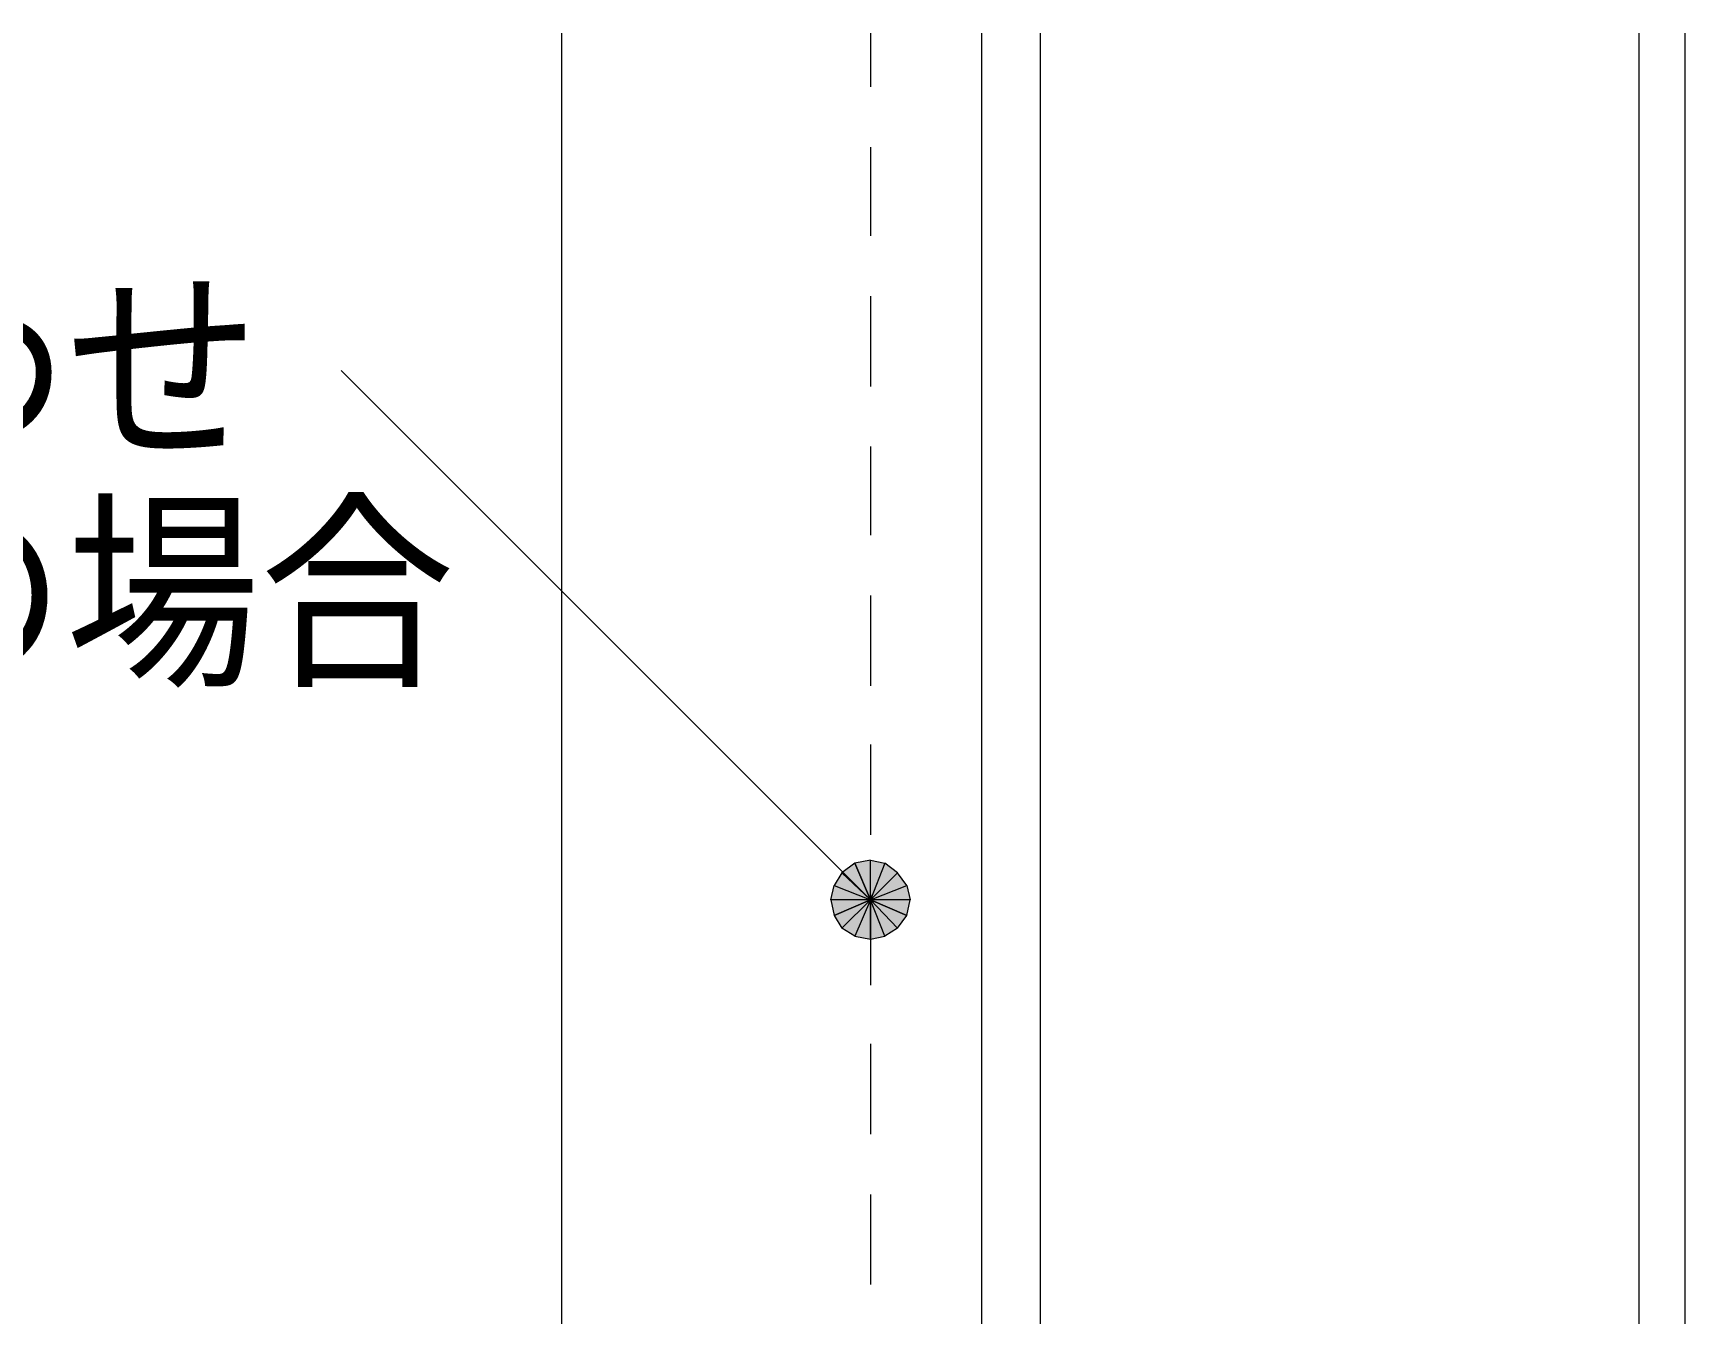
# Model space of a CAD drawing. Header units: millimetres. Extents: x 0 to 420, y 0 to 297.
# Drawn here: x 142.02 to 164.08, y 203.02 to 220.13 of the extents above; entities that cross this region are included whole.
import ezdxf
from ezdxf.enums import TextEntityAlignment as Align

# ---------------------------------------------------------------- set-up
doc = ezdxf.new("R2010")
doc.units = ezdxf.units.MM
doc.styles.add('kst32b', font='NotoSansJP-Variable.ttf')

msp = doc.modelspace()

# ---------------------------------------------------------------- hatches: boundary and pattern name
msp.add_hatch(color=7).paths.add_polyline_path([(152.993, 209.042), (152.823, 208.915), (153.204, 208.555), (152.993, 209.042)])
h = msp.add_hatch(color=7)
h.paths.add_polyline_path([(153.564, 208.915), (153.395, 209.042), (153.204, 208.555), (153.564, 208.915)])
h.paths.add_polyline_path([(153.395, 209.042), (153.204, 208.555), (153.204, 209.084), (153.395, 209.042)])
h.paths.add_polyline_path([(153.204, 208.555), (153.204, 209.084), (152.993, 209.042), (153.204, 208.555)])
h = msp.add_hatch(color=7)
h.paths.add_polyline_path([(152.823, 208.915), (152.718, 208.746), (153.204, 208.555), (152.823, 208.915)])
h.paths.add_polyline_path([(152.718, 208.746), (153.204, 208.555), (152.675, 208.555), (152.718, 208.746)])
h.paths.add_polyline_path([(153.204, 208.555), (152.675, 208.555), (152.718, 208.344), (153.204, 208.555)])
h = msp.add_hatch(color=7)
h.paths.add_polyline_path([(153.691, 208.344), (153.734, 208.555), (153.204, 208.555), (153.691, 208.344)])
h.paths.add_polyline_path([(153.734, 208.555), (153.204, 208.555), (153.691, 208.746), (153.734, 208.555)])
h.paths.add_polyline_path([(153.204, 208.555), (153.691, 208.746), (153.564, 208.915), (153.204, 208.555)])
h = msp.add_hatch(color=7)
h.paths.add_polyline_path([(152.718, 208.344), (152.823, 208.174), (153.204, 208.555), (152.718, 208.344)])
h.paths.add_polyline_path([(152.823, 208.174), (153.204, 208.555), (152.993, 208.068), (152.823, 208.174)])
h.paths.add_polyline_path([(153.204, 208.555), (152.993, 208.068), (153.204, 208.026), (153.204, 208.555)])
h = msp.add_hatch(color=7)
h.paths.add_polyline_path([(153.204, 208.026), (153.395, 208.068), (153.204, 208.555), (153.204, 208.026)])
h.paths.add_polyline_path([(153.395, 208.068), (153.204, 208.555), (153.564, 208.174), (153.395, 208.068)])
h.paths.add_polyline_path([(153.204, 208.555), (153.564, 208.174), (153.691, 208.344), (153.204, 208.555)])

# ---------------------------------------------------------------- linework, layer by layer
at = {"lineweight": 13}
for points in [[(149.077, 220.133), (149.077, 191.304)], [(153.204, 220.133), (153.204, 219.414)], [(154.686, 220.133), (154.686, 191.304)], [(155.469, 220.133), (155.469, 189.78)], [(163.47, 220.133), (163.47, 189.78)], [(164.084, 220.133), (164.084, 187.431)], [(153.204, 218.609), (153.204, 217.424)], [(153.204, 216.62), (153.204, 215.413)], [(153.204, 208.555), (146.135, 215.625)], [(153.204, 214.609), (153.204, 213.423)], [(153.204, 212.619), (153.204, 211.413)], [(153.204, 210.629), (153.204, 209.423)], [(153.204, 208.619), (153.204, 207.412)], [(153.204, 206.629), (153.204, 205.422)], [(153.204, 204.618), (153.204, 203.412)]]:
    msp.add_lwpolyline(points, dxfattribs=at)
at = {"lineweight": 0}
for points in [[(152.993, 209.042), (152.823, 208.915), (153.204, 208.555)], [(153.204, 208.555), (153.204, 209.084), (152.993, 209.042)], [(153.395, 209.042), (153.204, 208.555), (153.204, 209.084)], [(153.564, 208.915), (153.395, 209.042), (153.204, 208.555)], [(152.823, 208.915), (152.718, 208.746), (153.204, 208.555)], [(153.204, 208.555), (153.691, 208.746), (153.564, 208.915)], [(152.718, 208.746), (153.204, 208.555), (152.675, 208.555)], [(153.204, 208.555), (152.675, 208.555), (152.718, 208.344)], [(152.718, 208.344), (152.823, 208.174), (153.204, 208.555)], [(152.823, 208.174), (153.204, 208.555), (152.993, 208.068)], [(153.204, 208.555), (152.993, 208.068), (153.204, 208.026)], [(153.734, 208.555), (153.204, 208.555), (153.691, 208.746)], [(153.204, 208.026), (153.395, 208.068), (153.204, 208.555)], [(153.395, 208.068), (153.204, 208.555), (153.564, 208.174)], [(153.204, 208.555), (153.564, 208.174), (153.691, 208.344)], [(153.691, 208.344), (153.734, 208.555), (153.204, 208.555)]]:
    msp.add_lwpolyline(points, close=True, dxfattribs=at)

# ---------------------------------------------------------------- texts
at = {"style": 'kst32b'}
for s, p, p2 in [('扉の召合わせ', (129.455, 214.63), (145.049, 214.63)), ('両開き戸の場合', (129.455, 211.624), (147.648, 211.624))]:
    msp.add_text(s, height=2.0791, dxfattribs=at).set_placement(p, p2, align=Align.FIT)

doc.saveas('drawing.dxf')
